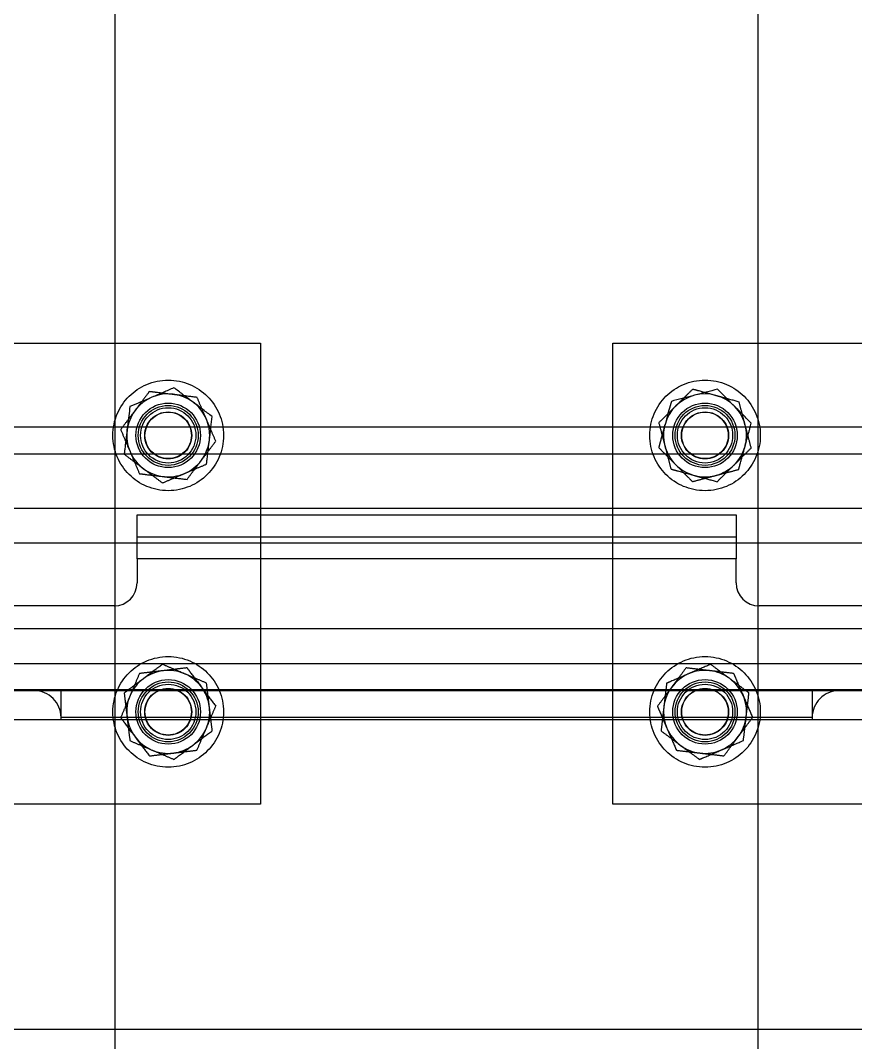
# Model space of a CAD drawing. Header units: metres. Extents: x 0 to 63075, y 0 to 44550.
# Drawn here: x 14369.7 to 14551, y 24550 to 24771.8 of the extents above; entities that cross this region are included whole.
import ezdxf

# ---------------------------------------------------------------- set-up
doc = ezdxf.new("R2010")
doc.units = ezdxf.units.M
doc.header["$LTSCALE"] = 75
for name, pattern in [('CENTER2', [28.575, 19.05, -3.175, 3.175, -3.175]), ('CENTERX2', [101.6, 63.5, -12.7, 12.7, -12.7]), ('HIDDEN2', [4.7625, 3.175, -1.5875])]:
    doc.linetypes.add(name, pattern=pattern)
for name, color, linetype in [('SC1', 7, 'CENTER2'), ('SDM', 7, 'Continuous'), ('SL1', 8, 'Continuous'), ('SL4', 4, 'Continuous'), ('ST1', 7, 'HIDDEN2')]:
    doc.layers.add(name, color=color, linetype=linetype)

# ---------------------------------------------------------------- blocks, each defined once
blk = doc.blocks.new('A$C29c634ac')
at = {"layer": 'SL1'}
for p, q in [((8110.01, 1997.52), (1110.01, 1997.52)), ((8110.01, 1997.52), (1110.01, 1997.52)), ((8110.01, 1971.42), (1110.01, 1971.42)), ((8110.01, 1971.42), (1110.01, 1971.42)), ((6720.01, 1884.47), (5380.01, 1884.47))]:
    blk.add_line(p, q, dxfattribs=at)
blk = doc.blocks.new('A$Ca53c419a')
at = {"layer": 'SL4'}
for p, q in [((215, 421), (215, 486.24)), ((215.01, 420.77), (1004.76, 420.77)), ((228.64, 416), (228.64, 420.77)), ((253.75, 281.23), (253.75, 420.77)), ((272, 420.77), (272, 389.25)), ((225.24, 416), (220, 416)), ((225.24, 416), (234.76, 416)), ((225.24, 286), (225.24, 416)), ((234.76, 416), (234.76, 286)), ((253.75, 399.97), (256.08, 399.69)), ((272, 389.25), (253.75, 389.25)), ((253.75, 312.75), (272, 312.75)), ((272, 312.75), (272, 281.23)), ((254.37, 301.43), (253.75, 301.6)), ((253.75, 301.58), (254.37, 301.43)), ((220, 286), (225.24, 286)), ((234.76, 286), (225.24, 286)), ((228.64, 281.23), (228.64, 286)), ((253.75, 282.94), (254.64, 282.7)), ((215, 215.76), (215, 281)), ((215.01, 281.23), (1004.76, 281.23))]:
    blk.add_line(p, q, dxfattribs=at)
for centre, radius, start, end in [((220, 421), 5, 180, 270), ((252, 409.25), 9, 23.0976, 78.7877), ((252, 409.25), 9, 323.0976, 23.0976), ((252, 409.25), 9, 281.2123, 323.0976), ((252, 292.75), 9, 14.7385, 74.7385), ((252, 292.75), 9, 314.7385, 14.7385), ((252, 292.75), 9, 281.2123, 314.7385), ((220, 281), 5, 90, 180)]:
    blk.add_arc(centre, radius, start, end, dxfattribs=at)
for points, knots in [([(258.24, 417.56), (256.91, 417.72), (255.43, 417.9), (253.91, 418.08), (253.75, 418.1)], [0, 0, 0, 0, 0.893968, 1, 1, 1, 1]), ([(260.28, 412.78), (260.23, 412.89), (259.86, 413.75), (259.17, 415.37), (258.55, 416.83), (258.24, 417.56)], [0, 0, 0, 0, 0.07009, 0.530784, 1, 1, 1, 1]), ([(262.32, 408), (261.99, 408.78), (261.32, 410.34), (260.63, 411.96), (260.28, 412.78)], [0, 0, 0, 0, 0.495458, 1, 1, 1, 1]), ([(259.2, 403.85), (259.27, 403.94), (259.83, 404.69), (260.89, 406.1), (261.84, 407.36), (262.32, 408)], [0, 0, 0, 0, 0.07009, 0.530784, 1, 1, 1, 1]), ([(256.08, 399.69), (256.58, 400.37), (257.61, 401.73), (258.66, 403.14), (259.2, 403.85)], [0, 0, 0, 0, 0.495458, 1, 1, 1, 1]), ([(259.38, 300.06), (258.09, 300.42), (256.44, 300.87), (254.74, 301.33), (254.37, 301.43)], [0, 0, 0, 0, 0.779636, 1, 1, 1, 1]), ([(260.7, 295.04), (260.67, 295.16), (260.44, 296.06), (259.99, 297.76), (259.59, 299.29), (259.38, 300.06)], [0, 0, 0, 0, 0.07009, 0.530784, 1, 1, 1, 1]), ([(262.03, 290.01), (261.81, 290.83), (261.38, 292.48), (260.93, 294.18), (260.7, 295.04)], [0, 0, 0, 0, 0.495458, 1, 1, 1, 1]), ([(258.33, 286.36), (258.42, 286.44), (259.08, 287.1), (260.33, 288.34), (261.46, 289.45), (262.03, 290.01)], [0, 0, 0, 0, 0.07009, 0.530784, 1, 1, 1, 1]), ([(254.64, 282.7), (255.24, 283.29), (256.45, 284.49), (257.7, 285.73), (258.33, 286.36)], [0, 0, 0, 0, 0.495458, 1, 1, 1, 1])]:
    blk.add_open_spline(points, degree=3, knots=knots, dxfattribs=at)
at = {"layer": 'ST1'}
for p, q in [((272, 534.86), (272, 420.77)), ((172, 389.25), (172, 533.86)), ((190.25, 206), (190.25, 496)), ((253.75, 420.77), (253.75, 496)), ((202.45, 212.35), (202.45, 489.65)), ((247.9, 212.35), (247.9, 489.65)), ((196.6, 218.2), (196.6, 483.8)), ((196.89, 445.5), (196.89, 256.5)), ((228.64, 420.77), (228.64, 445.5)), ((190.25, 432.5), (190.75, 432.5)), ((190.75, 432.5), (196.6, 432.5)), ((190.75, 269.5), (190.75, 432.5)), ((4.76, 420.77), (215.01, 420.77)), ((253.08, 418.18), (253.75, 418.08)), ((253.75, 418.1), (253.08, 418.18)), ((225.24, 286), (225.24, 416)), ((228.64, 286), (228.64, 416)), ((230, 416), (230, 286)), ((253.75, 389.25), (172, 389.25)), ((172, 168.13), (172, 312.75)), ((172, 312.75), (253.75, 312.75)), ((4.76, 281.23), (215.01, 281.23)), ((228.64, 256.5), (228.64, 281.23)), ((253.75, 206), (253.75, 281.23)), ((272, 281.23), (272, 167.13)), ((190.75, 269.5), (190.25, 269.5)), ((196.6, 269.5), (190.75, 269.5))]:
    blk.add_line(p, q, dxfattribs=at)
for centre, radius in [((192, 409.25), 12), ((252, 409.25), 12), ((192, 409.25), 7), ((192, 409.25), 6.5), ((192, 409.25), 6), ((252, 409.25), 7), ((252, 409.25), 6.5), ((252, 409.25), 6), ((192, 409.25), 5.1), ((192, 409.25), 5.04), ((252, 409.25), 5.1), ((252, 409.25), 5.04), ((192, 292.75), 12), ((252, 292.75), 12), ((192, 292.75), 7), ((252, 292.75), 7), ((192, 292.75), 6.5), ((192, 292.75), 6), ((192, 292.75), 5.1), ((192, 292.75), 5.04), ((252, 292.75), 6.5), ((252, 292.75), 6), ((252, 292.75), 5.1), ((252, 292.75), 5.04)]:
    blk.add_circle(centre, radius, dxfattribs=at)
for centre, radius, start, end in [((190.75, 438.35), 5.85, 270, 0), ((192, 409.25), 9, 96.8699, 156.8699), ((192, 409.25), 9, 36.8699, 96.8699), ((252, 409.25), 9, 83.0976, 143.0976), ((192, 409.25), 9, 156.8699, 216.8699), ((192, 409.25), 9, 336.8699, 36.8699), ((252, 409.25), 9, 143.0976, 203.0976), ((192, 409.25), 9, 216.8699, 276.8699), ((192, 409.25), 9, 276.8699, 336.8699), ((252, 409.25), 9, 203.0976, 263.0976), ((252, 409.25), 9, 263.0976, 281.2123), ((192, 292.75), 9, 83.3118, 143.3118), ((192, 292.75), 9, 23.3118, 83.3118), ((252, 292.75), 9, 78.7877, 134.7385), ((192, 292.75), 9, 143.3118, 203.3118), ((252, 292.75), 9, 134.7385, 194.7385), ((192, 292.75), 9, 323.3118, 23.3118), ((192, 292.75), 9, 203.3118, 263.3118), ((252, 292.75), 9, 194.7385, 254.7385), ((192, 292.75), 9, 263.3118, 323.3118), ((252, 292.75), 9, 254.7385, 281.2123), ((190.75, 263.65), 5.85, 0, 90)]:
    blk.add_arc(centre, radius, start, end, dxfattribs=at)
for points, knots in [([(190.76, 419.57), (190.41, 419.31), (189.05, 418.29), (187.65, 417.23), (186.6, 416.45)], [0, 0, 0, 0, 0.257551, 1, 1, 1, 1]), ([(195.54, 417.53), (195.42, 417.57), (194.56, 417.94), (192.95, 418.63), (191.49, 419.25), (190.76, 419.57)], [0, 0, 0, 0, 0.07009, 0.530784, 1, 1, 1, 1]), ([(253.25, 419.57), (252.47, 419.24), (250.91, 418.57), (249.29, 417.88), (248.47, 417.53)], [0, 0, 0, 0, 0.495458, 1, 1, 1, 1]), ([(257.4, 416.45), (257.31, 416.52), (256.56, 417.08), (255.15, 418.14), (253.89, 419.09), (253.25, 419.57)], [0, 0, 0, 0, 0.07009, 0.530784, 1, 1, 1, 1]), ([(185.76, 417.56), (185.43, 416.79), (184.76, 415.22), (184.07, 413.6), (183.72, 412.79)], [0, 0, 0, 0, 0.495458, 1, 1, 1, 1]), ([(190.92, 418.19), (190.8, 418.17), (189.88, 418.06), (188.13, 417.85), (186.56, 417.66), (185.76, 417.56)], [0, 0, 0, 0, 0.07009, 0.530784, 1, 1, 1, 1]), ([(196.08, 418.81), (195.24, 418.71), (193.55, 418.5), (191.81, 418.29), (190.92, 418.19)], [0, 0, 0, 0, 0.495458, 1, 1, 1, 1]), ([(200.31, 415.49), (199.54, 415.82), (197.97, 416.49), (196.35, 417.18), (195.54, 417.53)], [0, 0, 0, 0, 0.495458, 1, 1, 1, 1]), ([(199.2, 414.65), (198.35, 415.78), (197.3, 417.19), (196.28, 418.54), (196.08, 418.81)], [0, 0, 0, 0, 0.803647, 1, 1, 1, 1]), ([(248.47, 417.53), (248.36, 417.48), (247.5, 417.11), (245.88, 416.42), (244.42, 415.8), (243.69, 415.49)], [0, 0, 0, 0, 0.07009, 0.530784, 1, 1, 1, 1]), ([(247.92, 418.81), (247.42, 418.13), (246.39, 416.77), (245.34, 415.36), (244.8, 414.65)], [0, 0, 0, 0, 0.495458, 1, 1, 1, 1]), ([(253.08, 418.18), (251.68, 418.35), (249.93, 418.57), (248.25, 418.77), (247.92, 418.81)], [0, 0, 0, 0, 0.803647, 1, 1, 1, 1]), ([(186.6, 416.45), (186.22, 416.17), (184.81, 415.11), (183.45, 414.08), (182.44, 413.33)], [0, 0, 0, 0, 0.2686336, 1, 1, 1, 1]), ([(200.94, 410.33), (200.92, 410.45), (200.81, 411.37), (200.6, 413.12), (200.41, 414.69), (200.31, 415.49)], [0, 0, 0, 0, 0.07009, 0.530784, 1, 1, 1, 1]), ([(243.69, 415.49), (243.64, 415.06), (243.43, 413.38), (243.22, 411.63), (243.07, 410.33)], [0, 0, 0, 0, 0.257551, 1, 1, 1, 1]), ([(261.56, 413.33), (260.88, 413.83), (259.52, 414.86), (258.11, 415.91), (257.4, 416.45)], [0, 0, 0, 0, 0.495458, 1, 1, 1, 1]), ([(183.72, 412.79), (183.68, 412.67), (183.31, 411.81), (182.62, 410.2), (182, 408.74), (181.68, 408.01)], [0, 0, 0, 0, 0.07009, 0.530784, 1, 1, 1, 1]), ([(182.44, 413.33), (182.54, 412.49), (182.75, 410.8), (182.96, 409.06), (183.06, 408.17)], [0, 0, 0, 0, 0.495458, 1, 1, 1, 1]), ([(202.32, 410.49), (201.52, 411.56), (200.49, 412.93), (199.43, 414.34), (199.2, 414.65)], [0, 0, 0, 0, 0.779636, 1, 1, 1, 1]), ([(244.8, 414.65), (244.73, 414.56), (244.17, 413.81), (243.11, 412.4), (242.16, 411.14), (241.68, 410.5)], [0, 0, 0, 0, 0.07009, 0.530784, 1, 1, 1, 1]), ([(261.56, 413.33), (261.51, 412.89), (261.3, 411.21), (261.09, 409.47), (260.93, 408.17)], [0, 0, 0, 0, 0.257551, 1, 1, 1, 1]), ([(200.28, 405.71), (200.32, 405.83), (200.69, 406.69), (201.38, 408.3), (202, 409.76), (202.32, 410.49)], [0, 0, 0, 0, 0.07009, 0.530784, 1, 1, 1, 1]), ([(241.68, 410.5), (242.01, 409.72), (242.68, 408.16), (243.37, 406.54), (243.72, 405.72)], [0, 0, 0, 0, 0.495458, 1, 1, 1, 1]), ([(183.06, 408.17), (183.08, 408.05), (183.19, 407.13), (183.4, 405.38), (183.59, 403.81), (183.69, 403.01)], [0, 0, 0, 0, 0.07009, 0.530784, 1, 1, 1, 1]), ([(201.56, 405.17), (201.46, 406.01), (201.25, 407.7), (201.04, 409.44), (200.94, 410.33)], [0, 0, 0, 0, 0.495458, 1, 1, 1, 1]), ([(243.07, 410.33), (243.01, 409.86), (242.8, 408.12), (242.59, 406.42), (242.44, 405.17)], [0, 0, 0, 0, 0.268634, 1, 1, 1, 1]), ([(260.93, 408.17), (260.88, 407.7), (260.67, 405.95), (260.46, 404.25), (260.31, 403.01)], [0, 0, 0, 0, 0.268634, 1, 1, 1, 1]), ([(181.68, 408.01), (181.88, 407.74), (182.9, 406.39), (183.95, 404.98), (184.8, 403.85)], [0, 0, 0, 0, 0.196353, 1, 1, 1, 1]), ([(184.8, 403.85), (185.03, 403.54), (186.09, 402.13), (187.12, 400.76), (187.92, 399.69)], [0, 0, 0, 0, 0.220364, 1, 1, 1, 1]), ([(201.56, 405.17), (201.21, 404.91), (199.85, 403.89), (198.45, 402.83), (197.4, 402.05)], [0, 0, 0, 0, 0.257551, 1, 1, 1, 1]), ([(198.24, 400.94), (198.57, 401.71), (199.24, 403.28), (199.93, 404.9), (200.28, 405.71)], [0, 0, 0, 0, 0.495458, 1, 1, 1, 1]), ([(242.44, 405.17), (243.12, 404.67), (244.48, 403.64), (245.89, 402.59), (246.6, 402.05)], [0, 0, 0, 0, 0.495458, 1, 1, 1, 1]), ([(243.72, 405.72), (243.77, 405.61), (244.14, 404.75), (244.83, 403.13), (245.45, 401.67), (245.76, 400.94)], [0, 0, 0, 0, 0.07009, 0.530784, 1, 1, 1, 1]), ([(183.69, 403.01), (184.46, 402.68), (186.03, 402.01), (187.65, 401.32), (188.46, 400.97)], [0, 0, 0, 0, 0.495458, 1, 1, 1, 1]), ([(197.4, 402.05), (197.02, 401.77), (195.61, 400.71), (194.25, 399.68), (193.24, 398.93)], [0, 0, 0, 0, 0.268634, 1, 1, 1, 1]), ([(246.6, 402.05), (246.69, 401.98), (247.44, 401.42), (248.85, 400.36), (250.11, 399.41), (250.75, 398.93)], [0, 0, 0, 0, 0.07009, 0.530784, 1, 1, 1, 1]), ([(255.53, 400.97), (255.64, 401.02), (256.5, 401.39), (258.12, 402.08), (259.58, 402.7), (260.31, 403.01)], [0, 0, 0, 0, 0.07009, 0.530784, 1, 1, 1, 1]), ([(187.92, 399.69), (188.76, 399.79), (190.45, 400), (192.19, 400.21), (193.08, 400.31)], [0, 0, 0, 0, 0.495458, 1, 1, 1, 1]), ([(188.46, 400.97), (188.58, 400.93), (189.44, 400.56), (191.05, 399.87), (192.51, 399.25), (193.24, 398.93)], [0, 0, 0, 0, 0.07009, 0.530784, 1, 1, 1, 1]), ([(193.08, 400.31), (193.2, 400.33), (194.12, 400.44), (195.87, 400.65), (197.44, 400.84), (198.24, 400.94)], [0, 0, 0, 0, 0.07009, 0.530784, 1, 1, 1, 1]), ([(245.76, 400.94), (246.09, 400.9), (247.77, 400.7), (249.51, 400.49), (250.92, 400.32)], [0, 0, 0, 0, 0.196353, 1, 1, 1, 1]), ([(250.75, 398.93), (251.53, 399.26), (253.09, 399.93), (254.71, 400.62), (255.53, 400.97)], [0, 0, 0, 0, 0.495458, 1, 1, 1, 1]), ([(250.92, 400.32), (251.3, 400.27), (252.26, 400.15), (253.19, 400.04), (253.75, 399.97)], [0, 0, 0, 0, 0.402684, 1, 1, 1, 1]), ([(187.89, 302.29), (187.38, 301.62), (186.37, 300.25), (185.31, 298.84), (184.78, 298.13)], [0, 0, 0, 0, 0.495458, 1, 1, 1, 1]), ([(193.05, 301.69), (192.93, 301.7), (192, 301.81), (190.25, 302.02), (188.68, 302.2), (187.89, 302.29)], [0, 0, 0, 0, 0.07009, 0.530784, 1, 1, 1, 1]), ([(193.21, 303.07), (192.81, 302.9), (191.25, 302.23), (189.64, 301.53), (188.44, 301.02)], [0, 0, 0, 0, 0.257551, 1, 1, 1, 1]), ([(198.21, 301.08), (197.37, 301.18), (195.68, 301.38), (193.93, 301.59), (193.05, 301.69)], [0, 0, 0, 0, 0.495458, 1, 1, 1, 1]), ([(197.38, 299.97), (197.28, 300.04), (196.53, 300.6), (195.12, 301.65), (193.85, 302.59), (193.21, 303.07)], [0, 0, 0, 0, 0.07009, 0.530784, 1, 1, 1, 1]), ([(249.36, 302.8), (248.76, 302.21), (247.55, 301.01), (246.3, 299.77), (245.67, 299.14)], [0, 0, 0, 0, 0.495458, 1, 1, 1, 1]), ([(253.75, 301.6), (252.6, 301.92), (251.11, 302.32), (249.68, 302.71), (249.36, 302.8)], [0, 0, 0, 0, 0.776145, 1, 1, 1, 1]), ([(254.74, 302.78), (253.92, 302.56), (252.27, 302.13), (250.57, 301.68), (249.71, 301.45)], [0, 0, 0, 0, 0.495458, 1, 1, 1, 1]), ([(258.39, 299.08), (258.31, 299.17), (257.65, 299.83), (256.41, 301.08), (255.3, 302.21), (254.74, 302.78)], [0, 0, 0, 0, 0.07009, 0.5307844, 1, 1, 1, 1]), ([(188.44, 301.02), (188, 300.83), (186.39, 300.13), (184.82, 299.45), (183.67, 298.96)], [0, 0, 0, 0, 0.268634, 1, 1, 1, 1]), ([(201.54, 296.86), (200.87, 297.37), (199.5, 298.38), (198.09, 299.44), (197.38, 299.97)], [0, 0, 0, 0, 0.495458, 1, 1, 1, 1]), ([(200.27, 296.31), (199.71, 297.61), (199.01, 299.23), (198.34, 300.78), (198.21, 301.08)], [0, 0, 0, 0, 0.803647, 1, 1, 1, 1]), ([(244.69, 300.13), (244.57, 299.71), (244.12, 298.08), (243.66, 296.38), (243.32, 295.12)], [0, 0, 0, 0, 0.257551, 1, 1, 1, 1]), ([(249.71, 301.45), (249.59, 301.42), (248.69, 301.19), (246.99, 300.74), (245.46, 300.34), (244.69, 300.13)], [0, 0, 0, 0, 0.07009, 0.530784, 1, 1, 1, 1]), ([(184.78, 298.13), (184.71, 298.03), (184.15, 297.28), (183.1, 295.87), (182.16, 294.6), (181.68, 293.96)], [0, 0, 0, 0, 0.07009, 0.530784, 1, 1, 1, 1]), ([(183.67, 298.96), (183.57, 298.12), (183.37, 296.43), (183.16, 294.68), (183.06, 293.8)], [0, 0, 0, 0, 0.495458, 1, 1, 1, 1]), ([(245.67, 299.14), (245.58, 299.06), (244.92, 298.4), (243.67, 297.16), (242.54, 296.05), (241.97, 295.49)], [0, 0, 0, 0, 0.07009, 0.530784, 1, 1, 1, 1]), ([(262.05, 295.39), (261.46, 295.99), (260.26, 297.2), (259.02, 298.45), (258.39, 299.08)], [0, 0, 0, 0, 0.495458, 1, 1, 1, 1]), ([(202.32, 291.54), (201.79, 292.77), (201.11, 294.34), (200.42, 295.96), (200.27, 296.31)], [0, 0, 0, 0, 0.779636, 1, 1, 1, 1]), ([(200.94, 291.7), (200.95, 291.82), (201.06, 292.75), (201.27, 294.5), (201.45, 296.07), (201.54, 296.86)], [0, 0, 0, 0, 0.07009, 0.530784, 1, 1, 1, 1]), ([(243.32, 295.12), (243.19, 294.66), (242.73, 292.97), (242.28, 291.31), (241.95, 290.11)], [0, 0, 0, 0, 0.268634, 1, 1, 1, 1]), ([(241.97, 295.49), (242.19, 294.67), (242.62, 293.02), (243.07, 291.32), (243.3, 290.46)], [0, 0, 0, 0, 0.495458, 1, 1, 1, 1]), ([(262.05, 295.39), (261.94, 294.97), (261.49, 293.34), (261.03, 291.64), (260.68, 290.38)], [0, 0, 0, 0, 0.257551, 1, 1, 1, 1]), ([(181.68, 293.96), (181.81, 293.66), (182.48, 292.1), (183.18, 290.49), (183.73, 289.19)], [0, 0, 0, 0, 0.196353, 1, 1, 1, 1]), ([(183.06, 293.8), (183.05, 293.68), (182.94, 292.75), (182.73, 291), (182.55, 289.43), (182.46, 288.64)], [0, 0, 0, 0, 0.07009, 0.530784, 1, 1, 1, 1]), ([(199.22, 287.37), (199.29, 287.47), (199.85, 288.22), (200.9, 289.63), (201.84, 290.9), (202.32, 291.54)], [0, 0, 0, 0, 0.07009, 0.530784, 1, 1, 1, 1]), ([(200.33, 286.54), (200.43, 287.38), (200.63, 289.07), (200.84, 290.82), (200.94, 291.7)], [0, 0, 0, 0, 0.495458, 1, 1, 1, 1]), ([(182.46, 288.64), (183.13, 288.13), (184.5, 287.12), (185.91, 286.06), (186.62, 285.53)], [0, 0, 0, 0, 0.495458, 1, 1, 1, 1]), ([(183.73, 289.19), (183.89, 288.83), (184.58, 287.22), (185.26, 285.64), (185.79, 284.42)], [0, 0, 0, 0, 0.220364, 1, 1, 1, 1]), ([(241.95, 290.11), (242.54, 289.51), (243.74, 288.3), (244.98, 287.05), (245.61, 286.42)], [0, 0, 0, 0, 0.495458, 1, 1, 1, 1]), ([(243.3, 290.46), (243.33, 290.34), (243.56, 289.44), (244.01, 287.74), (244.41, 286.21), (244.62, 285.44)], [0, 0, 0, 0, 0.07009, 0.530784, 1, 1, 1, 1]), ([(260.68, 290.38), (260.56, 289.93), (260.1, 288.23), (259.64, 286.58), (259.31, 285.37)], [0, 0, 0, 0, 0.268634, 1, 1, 1, 1]), ([(200.33, 286.54), (199.93, 286.37), (198.38, 285.7), (196.76, 285), (195.56, 284.48)], [0, 0, 0, 0, 0.2575513, 1, 1, 1, 1]), ([(196.11, 283.21), (196.62, 283.88), (197.63, 285.25), (198.69, 286.66), (199.22, 287.37)], [0, 0, 0, 0, 0.495458, 1, 1, 1, 1]), ([(245.61, 286.42), (245.69, 286.33), (246.35, 285.67), (247.59, 284.42), (248.7, 283.29), (249.26, 282.72)], [0, 0, 0, 0, 0.07009, 0.530784, 1, 1, 1, 1]), ([(185.79, 284.42), (186.63, 284.32), (188.32, 284.12), (190.07, 283.91), (190.95, 283.81)], [0, 0, 0, 0, 0.495458, 1, 1, 1, 1]), ([(186.62, 285.53), (186.72, 285.46), (187.47, 284.9), (188.88, 283.85), (190.15, 282.91), (190.79, 282.43)], [0, 0, 0, 0, 0.07009, 0.530784, 1, 1, 1, 1]), ([(195.56, 284.48), (195.13, 284.3), (193.51, 283.6), (191.94, 282.92), (190.79, 282.43)], [0, 0, 0, 0, 0.268634, 1, 1, 1, 1]), ([(244.62, 285.44), (244.94, 285.35), (246.57, 284.9), (248.27, 284.44), (249.63, 284.07)], [0, 0, 0, 0, 0.196353, 1, 1, 1, 1]), ([(249.26, 282.72), (250.08, 282.94), (251.73, 283.37), (253.43, 283.82), (254.29, 284.05)], [0, 0, 0, 0, 0.495458, 1, 1, 1, 1]), ([(249.63, 284.07), (250, 283.97), (251.4, 283.59), (252.76, 283.21), (253.75, 282.94)], [0, 0, 0, 0, 0.268403, 1, 1, 1, 1]), ([(254.29, 284.05), (254.41, 284.08), (255.31, 284.31), (257.01, 284.76), (258.54, 285.16), (259.31, 285.37)], [0, 0, 0, 0, 0.07009, 0.530784, 1, 1, 1, 1]), ([(190.95, 283.81), (191.07, 283.8), (192, 283.69), (193.75, 283.48), (195.32, 283.3), (196.11, 283.21)], [0, 0, 0, 0, 0.07009, 0.530784, 1, 1, 1, 1])]:
    blk.add_open_spline(points, degree=3, knots=knots, dxfattribs=at)

msp = doc.modelspace()

# ---------------------------------------------------------------- linework, layer by layer
at = {"layer": 'SC1', "color": 7, "linetype": 'CENTERX2', "lineweight": 9}
msp.add_line((21442.59, 24551.44), (5680.38, 24551.44), dxfattribs=at)

# ---------------------------------------------------------------- block references
at = {"layer": 'SDM'}
msp.add_blockref('A$C29c634ac', (8259.51, 22668.36), dxfattribs=at)
at = {"layer": 'SDM', "rotation": 90}
msp.add_blockref('A$Ca53c419a', (14811.03, 24429.77), dxfattribs=at)

doc.saveas('drawing.dxf')
